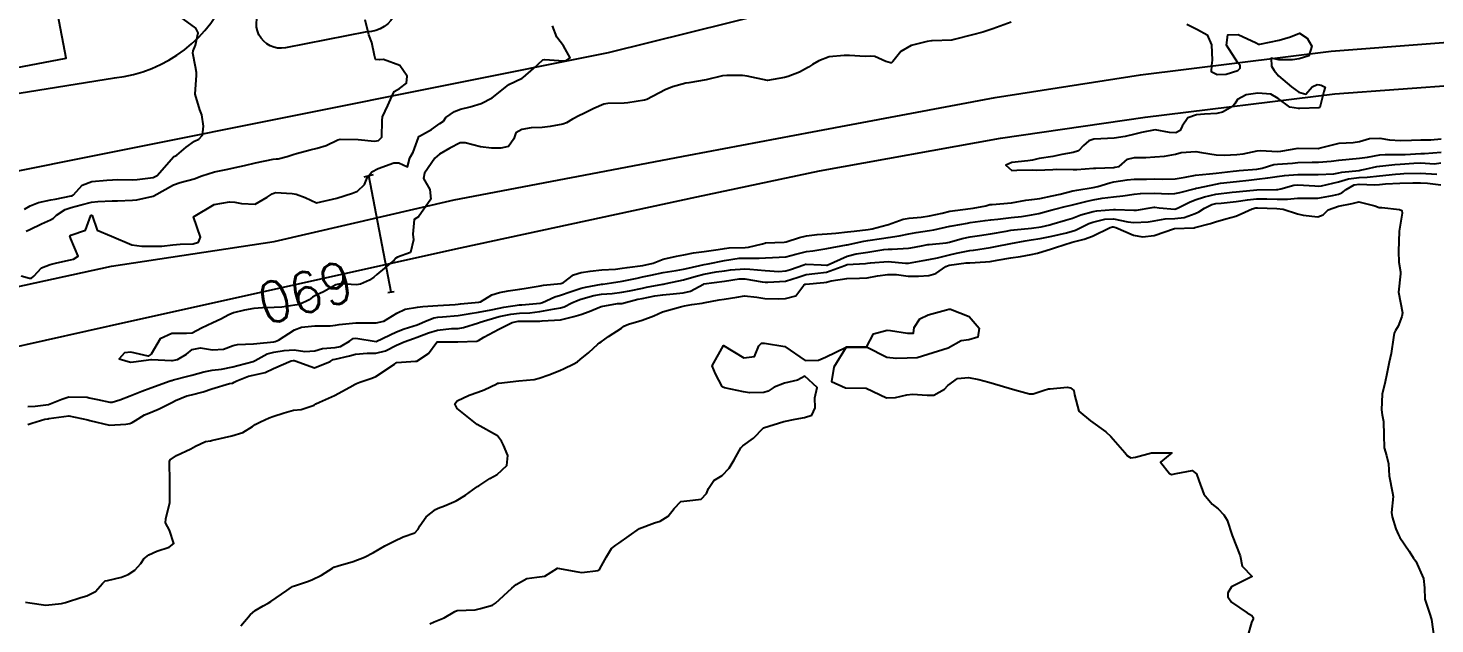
# Model space of a CAD drawing. Header units: metres. Extents: x 292545 to 299085, y 7450245 to 7463078.
# Drawn here: x 293820.4 to 293958, y 7462751.7 to 7462810 of the extents above; entities that cross this region are included whole.
import ezdxf
from ezdxf.enums import TextEntityAlignment as Align

# ---------------------------------------------------------------- set-up
doc = ezdxf.new("R2010")
doc.units = ezdxf.units.M
for name, color, linetype in [('Cotas', 45, 'Continuous'), ('Curvas de Nivel 1m', 11, 'Continuous'), ('Curvas de Nivel 5m', 15, 'Continuous'), ('Edificações', 30, 'Continuous'), ('Linha Férrea', 20, 'Continuous'), ('Pórtico', 62, 'Continuous'), ('Vias Primárias', 230, 'Continuous')]:
    doc.layers.add(name, color=color, linetype=linetype)
doc.styles.add('Style-STANDARD', font='STANDARD.shx')

msp = doc.modelspace()

# ---------------------------------------------------------------- linework, layer by layer
at = {"layer": 'Curvas de Nivel 1m', "flags": 128}
for points, elevation in [([(293820, 7462792.26), (293820.57, 7462792.57), (293821.37, 7462792.89), (293822.58, 7462793.15), (293823, 7462793.24), (293824.58, 7462793.54), (293824.67, 7462793.56), (293824.8, 7462793.65), (293825.63, 7462794.61), (293826.6, 7462794.95), (293828.07, 7462795.08), (293828.6, 7462795.12), (293829.06, 7462795.14), (293830.6, 7462795.13), (293831.03, 7462795.15), (293832.6, 7462795.36), (293832.98, 7462795.55), (293834.62, 7462797.4), (293834.7, 7462797.45), (293834.91, 7462797.53), (293835.82, 7462798.33), (293836.64, 7462798.9), (293837.06, 7462799.09), (293837.42, 7462799.5), (293837.52, 7462800.36), (293837.35, 7462801.5), (293837.17, 7462801.99), (293836.69, 7462803.51), (293836.85, 7462805.38), (293836.85, 7462805.51), (293836.84, 7462805.63), (293836.73, 7462806.19), (293836.48, 7462807.51), (293836.5, 7462807.76), (293836.75, 7462808.31), (293837, 7462809.51), (293836.77, 7462809.96), (293835.21, 7462811.11)], 688), ([(293820.15, 7462790.09), (293820.54, 7462790.27), (293821.67, 7462790.81), (293822.55, 7462791.21), (293822.84, 7462791.38), (293823.14, 7462791.66), (293823.98, 7462792.23), (293824.56, 7462792.41), (293825.55, 7462792.66), (293826.57, 7462792.94), (293827.18, 7462793.01), (293828.57, 7462793.05), (293829.1, 7462793.07), (293830.58, 7462793.12), (293830.99, 7462793.17), (293832.58, 7462793.51), (293832.62, 7462793.53), (293832.66, 7462793.56), (293834.59, 7462794.64), (293835.25, 7462794.87), (293836.6, 7462795.22), (293837.35, 7462795.5), (293838.61, 7462795.91), (293839.89, 7462796.18), (293840.61, 7462796.32), (293841.54, 7462796.53), (293842.62, 7462796.78), (293844.34, 7462797.14), (293844.62, 7462797.17), (293844.84, 7462797.19), (293845.7, 7462797.4), (293846.39, 7462797.63), (293846.63, 7462797.7), (293847.95, 7462798.06), (293848.64, 7462798.22), (293849.52, 7462798.47), (293850.65, 7462799.05), (293850.88, 7462799.11), (293852.64, 7462799.07), (293854.26, 7462798.91), (293854.64, 7462798.98), (293854.96, 7462799.29), (293855.01, 7462800.94), (293855.04, 7462801.29), (293855.57, 7462802.4), (293855.95, 7462803.28), (293856.19, 7462803.78), (293856.7, 7462804.05), (293857.38, 7462804.6), (293857.45, 7462805.26), (293856.73, 7462806.3), (293855.14, 7462806.89), (293854.74, 7462806.86), (293854.36, 7462806.91), (293854.25, 7462807.3), (293854, 7462808.55), (293853.7, 7462809.31), (293853.33, 7462810.77)], 689), ([(293933.74, 7462810.36), (293934.78, 7462809.83), (293935.75, 7462809.32), (293936.17, 7462808.33), (293936.23, 7462806.84), (293936.16, 7462806.33), (293936.13, 7462805.73), (293936.72, 7462805.43), (293937.59, 7462805.45), (293938.73, 7462805.83), (293938.98, 7462806.04), (293938.98, 7462806.3), (293938.74, 7462806.59), (293937.62, 7462808.31), (293937.76, 7462809.32), (293938.77, 7462809.36), (293940.52, 7462808.53), (293940.76, 7462808.39), (293940.88, 7462808.39), (293942.77, 7462808.81), (293943.88, 7462809.13), (293944.78, 7462809.47), (293945.54, 7462808.99), (293945.99, 7462808.22), (293945.7, 7462807.27), (293944.74, 7462806.97), (293944.1, 7462806.88), (293942.74, 7462806.88), (293941.99, 7462807.02), (293942.04, 7462806.26), (293942.28, 7462805.81), (293942.72, 7462805.3), (293943.98, 7462804.24), (293944.7, 7462803.7), (293945.4, 7462803.52), (293946.01, 7462804.22), (293946.49, 7462804.44), (293946.72, 7462804.43), (293946.9, 7462804.39), (293947.3, 7462804.2), (293947.14, 7462803.77), (293946.77, 7462802.21), (293946.68, 7462802.18), (293944.8, 7462802.11), (293944.68, 7462802.11), (293943.84, 7462802.24), (293942.7, 7462803.08), (293941.97, 7462803.52), (293940.71, 7462803.61), (293939.55, 7462803.45), (293938.7, 7462802.97), (293938.44, 7462802.56), (293938.21, 7462802.3), (293937.24, 7462801.75), (293936.68, 7462801.62), (293935.48, 7462801.54), (293934.68, 7462801.48), (293933.85, 7462801.19), (293933.29, 7462800.36), (293933.09, 7462799.94), (293932.66, 7462799.73), (293932.05, 7462799.77), (293930.66, 7462800.02), (293929.3, 7462799.77), (293928.65, 7462799.58), (293927.73, 7462799.35), (293926.65, 7462799.19), (293925.33, 7462799.14), (293924.65, 7462799.1), (293924.17, 7462798.95), (293923.65, 7462798.48), (293923.16, 7462797.96), (293922.64, 7462797.81), (293921.52, 7462797.61), (293920.63, 7462797.42), (293919.31, 7462797.21), (293918.63, 7462797.05), (293918.19, 7462796.98), (293916.63, 7462796.82), (293916.02, 7462796.57), (293916.62, 7462796.04), (293917.1, 7462796.07), (293918.62, 7462796.11), (293919.07, 7462796.08), (293920.62, 7462796.14), (293920.97, 7462796.16), (293922.62, 7462796.13), (293922.97, 7462796.14), (293924.62, 7462796.25), (293924.83, 7462796.26), (293926.62, 7462796.34), (293926.71, 7462796.35), (293927.12, 7462796.44), (293927.93, 7462797.13), (293928.63, 7462797.3), (293929.73, 7462797.3), (293930.63, 7462797.37), (293931.56, 7462797.45), (293932.63, 7462797.65), (293933.21, 7462797.79), (293934.64, 7462797.88), (293935.18, 7462797.8), (293936.63, 7462797.56), (293937.4, 7462797.55), (293938.63, 7462797.6), (293939.26, 7462797.66), (293940.64, 7462797.95), (293940.94, 7462797.98), (293942.64, 7462797.91), (293942.96, 7462797.93), (293944.64, 7462798.23), (293946.64, 7462798.2), (293946.71, 7462798.21), (293948.65, 7462798.71), (293950.02, 7462798.79), (293950.65, 7462798.88), (293951.64, 7462799.17), (293952.65, 7462799.19), (293953.57, 7462799.04), (293954.65, 7462798.97), (293955.74, 7462799.01), (293956.65, 7462799.03), (293957.63, 7462799.05), (293958.65, 7462799.14)], 689), ([(293820.34, 7462772.93), (293821.05, 7462772.98), (293822.34, 7462773.13), (293823.67, 7462773.66), (293824.35, 7462773.89), (293826.15, 7462773.83), (293826.34, 7462773.79), (293827.14, 7462773.62), (293828.34, 7462773.34), (293828.59, 7462773.36), (293829.33, 7462773.6), (293830.35, 7462773.96), (293831.49, 7462774.43), (293832.35, 7462774.76), (293834.26, 7462775.43), (293834.36, 7462775.47), (293834.41, 7462775.48), (293834.57, 7462775.53), (293836, 7462775.89), (293836.37, 7462776), (293837.54, 7462776.34), (293838.38, 7462776.48), (293839.27, 7462776.58), (293840.38, 7462776.82), (293840.89, 7462776.95), (293842.38, 7462777.33), (293842.46, 7462777.36), (293842.59, 7462777.44), (293843.74, 7462778.08), (293844.4, 7462778.24), (293845.4, 7462778.4), (293846.4, 7462778.47), (293847.45, 7462778.32), (293848.4, 7462778.38), (293849.16, 7462778.6), (293850.4, 7462778.71), (293850.92, 7462778.82), (293851.81, 7462779.33), (293852.16, 7462779.58), (293852.42, 7462779.61), (293854.41, 7462779.3), (293856.42, 7462780.25), (293857.16, 7462780.52), (293858.43, 7462780.93), (293858.67, 7462781.01), (293859.19, 7462781.24), (293860.06, 7462781.61), (293860.44, 7462781.68), (293860.92, 7462781.7), (293862.44, 7462781.85), (293863.6, 7462782.03), (293864.44, 7462782.16), (293865.67, 7462782.38), (293866.45, 7462782.57), (293866.92, 7462782.67), (293868.45, 7462782.88), (293868.67, 7462782.9), (293870.45, 7462783.05), (293870.68, 7462783.11), (293871.89, 7462783.66), (293872.46, 7462783.84), (293873.39, 7462784.15), (293874.47, 7462784.52), (293874.91, 7462784.62), (293876.48, 7462784.9), (293876.6, 7462784.92), (293877.44, 7462785.03), (293878.48, 7462785.21), (293879.97, 7462785.51), (293880.49, 7462785.61), (293881.3, 7462785.79), (293882.49, 7462786.04), (293883.78, 7462786.24), (293884.5, 7462786.37), (293884.95, 7462786.48), (293886.5, 7462786.83), (293886.89, 7462786.91), (293888.51, 7462787.24), (293889.94, 7462787.44), (293890.51, 7462787.46), (293891.91, 7462787.45), (293892.51, 7462787.5), (293893.19, 7462787.52), (293894.51, 7462787.58), (293895.48, 7462787.84), (293896.52, 7462788.09), (293897.14, 7462788.17), (293898.52, 7462788.4), (293900.45, 7462788.75), (293900.51, 7462788.76), (293902.15, 7462789.12), (293902.53, 7462789.18), (293903.87, 7462789.38), (293904.53, 7462789.48), (293905.59, 7462789.64), (293906.54, 7462789.82), (293907.26, 7462789.95), (293908.55, 7462790.15), (293908.98, 7462790.22), (293910.55, 7462790.58), (293910.59, 7462790.59), (293910.79, 7462790.63), (293912.28, 7462790.89), (293912.56, 7462790.93), (293914.02, 7462791.14), (293914.56, 7462791.21), (293915.26, 7462791.28), (293916.56, 7462791.43), (293917.57, 7462791.54), (293918.56, 7462791.68), (293919.25, 7462791.84), (293920.57, 7462792.18), (293920.83, 7462792.25), (293921.84, 7462792.5), (293922.42, 7462792.64), (293922.57, 7462792.68), (293924.01, 7462793.04), (293924.58, 7462793.16), (293925.45, 7462793.33), (293926.58, 7462793.47), (293927.48, 7462793.54), (293928.59, 7462793.71), (293929.21, 7462793.79), (293930.59, 7462793.82), (293931.95, 7462793.75), (293932.59, 7462793.77), (293933.07, 7462793.89), (293934.59, 7462794.27), (293934.65, 7462794.29), (293934.9, 7462794.35), (293936.6, 7462794.7), (293937.05, 7462794.78), (293938.6, 7462794.96), (293939.8, 7462795.09), (293940.6, 7462795.19), (293941.67, 7462795.33), (293942.6, 7462795.45), (293943.31, 7462795.54), (293944.61, 7462795.63), (293945.2, 7462795.63), (293946.61, 7462795.63), (293948.13, 7462795.71), (293948.61, 7462795.81), (293948.92, 7462795.87), (293950.61, 7462796.05), (293950.71, 7462796.06), (293951.21, 7462796.15), (293952.34, 7462796.42), (293952.62, 7462796.47), (293954.11, 7462796.63), (293954.62, 7462796.67), (293955.96, 7462796.76), (293956.62, 7462796.77), (293958, 7462796.69), (293958.62, 7462796.78)], 691), ([(293820.32, 7462771.18), (293820.72, 7462771.29), (293822, 7462771.68), (293822.29, 7462771.72), (293822.32, 7462771.72), (293822.39, 7462771.75), (293824.33, 7462772.02), (293826.2, 7462771.63), (293826.31, 7462771.59), (293826.39, 7462771.55), (293828.31, 7462771.09), (293829.93, 7462771.21), (293830.31, 7462771.28), (293830.54, 7462771.35), (293830.87, 7462771.57), (293831.76, 7462772.12), (293832.32, 7462772.36), (293833.18, 7462772.69), (293834.34, 7462773.28), (293834.5, 7462773.37), (293834.79, 7462773.53), (293835.9, 7462773.96), (293836.35, 7462774.08), (293837.49, 7462774.36), (293838.35, 7462774.67), (293840.07, 7462775.17), (293840.36, 7462775.23), (293840.51, 7462775.31), (293840.78, 7462775.46), (293841.92, 7462775.9), (293842.37, 7462775.99), (293843.55, 7462776.25), (293844.38, 7462776.64), (293846.1, 7462777.39), (293846.33, 7462777.44), (293846.38, 7462777.44), (293846.5, 7462777.39), (293848.38, 7462776.72), (293849.92, 7462777.35), (293850.21, 7462777.52), (293850.39, 7462777.57), (293851.82, 7462777.9), (293852.39, 7462778.05), (293853.55, 7462778.16), (293854.4, 7462778.16), (293855.32, 7462778.37), (293856.41, 7462778.92), (293856.64, 7462779.04), (293857.15, 7462779.26), (293858.08, 7462779.59), (293858.42, 7462779.71), (293859.53, 7462780.14), (293860.42, 7462780.4), (293861.78, 7462780.56), (293862.43, 7462780.58), (293862.97, 7462780.65), (293864.43, 7462781.13), (293864.58, 7462781.18), (293866.44, 7462781.73), (293867.61, 7462781.97), (293868.44, 7462782.06), (293869.46, 7462782.11), (293870.44, 7462782.22), (293871.86, 7462782.5), (293872.45, 7462782.59), (293872.83, 7462782.7), (293873.57, 7462783.07), (293874.17, 7462783.35), (293874.46, 7462783.45), (293875.72, 7462783.79), (293876.47, 7462783.92), (293877.5, 7462784), (293878.47, 7462784.12), (293879.2, 7462784.27), (293880.48, 7462784.53), (293880.86, 7462784.6), (293882.48, 7462784.91), (293882.53, 7462784.92), (293882.81, 7462784.97), (293884.49, 7462785.32), (293885.73, 7462785.68), (293886.49, 7462785.88), (293887.69, 7462786.1), (293888.5, 7462786.22), (293889.08, 7462786.3), (293890.5, 7462786.41), (293890.97, 7462786.39), (293892.5, 7462786.26), (293893.83, 7462786.16), (293894.5, 7462786.2), (293894.97, 7462786.34), (293896.26, 7462786.8), (293896.44, 7462786.87), (293896.5, 7462786.88), (293897.95, 7462786.79), (293898.5, 7462786.77), (293898.56, 7462786.78), (293900.51, 7462787.66), (293901.38, 7462787.88), (293902.52, 7462788.05), (293904.1, 7462788.29), (293904.52, 7462788.32), (293904.9, 7462788.32), (293906.52, 7462788.44), (293906.73, 7462788.47), (293907.79, 7462788.67), (293908.41, 7462788.78), (293908.52, 7462788.79), (293910.2, 7462788.96), (293910.53, 7462789.03), (293911.77, 7462789.38), (293912.54, 7462789.54), (293913.46, 7462789.68), (293914.54, 7462789.85), (293916.07, 7462790.1), (293916.54, 7462790.19), (293916.86, 7462790.24), (293918.54, 7462790.38), (293919.49, 7462790.53), (293920.33, 7462790.72), (293920.55, 7462790.78), (293921.89, 7462791.16), (293922.56, 7462791.38), (293923.36, 7462791.69), (293924.57, 7462792.03), (293924.94, 7462792.09), (293926.57, 7462792.23), (293926.78, 7462792.23), (293928.57, 7462792.14), (293928.83, 7462792.15), (293930.34, 7462792.4), (293930.54, 7462792.44), (293930.57, 7462792.44), (293930.61, 7462792.44), (293931.03, 7462792.39), (293932.57, 7462792.25), (293932.67, 7462792.27), (293932.89, 7462792.37), (293934, 7462792.93), (293934.58, 7462793.17), (293935.47, 7462793.46), (293936.59, 7462793.71), (293938.18, 7462793.9), (293938.59, 7462793.95), (293938.9, 7462793.98), (293940.59, 7462794.13), (293942.51, 7462794.17), (293942.59, 7462794.17), (293942.67, 7462794.17), (293942.96, 7462794.25), (293944.23, 7462794.6), (293944.6, 7462794.62), (293946.29, 7462794.52), (293946.6, 7462794.51), (293946.93, 7462794.54), (293948.6, 7462794.92), (293949.57, 7462795.21), (293950.6, 7462795.35), (293951.38, 7462795.38), (293952.61, 7462795.51), (293954.18, 7462795.69), (293954.61, 7462795.71), (293954.98, 7462795.73), (293956.61, 7462795.79), (293958.22, 7462795.68)], 692), ([(293820.1, 7462753.79), (293820.53, 7462753.7), (293822.1, 7462753.47), (293823.63, 7462753.66), (293824, 7462753.75), (293824.1, 7462753.78), (293825.52, 7462754.23), (293826.11, 7462754.39), (293826.94, 7462754.81), (293827.63, 7462755.61), (293827.89, 7462755.85), (293828.13, 7462755.91), (293829.51, 7462756.22), (293830.14, 7462756.49), (293830.8, 7462756.92), (293831.39, 7462757.57), (293831.69, 7462758.03), (293832.16, 7462758.42), (293832.95, 7462758.77), (293834.17, 7462759.16), (293834.62, 7462759.53), (293834.19, 7462760.82), (293833.81, 7462761.54), (293833.82, 7462761.93), (293834.22, 7462763.54), (293834.24, 7462765.54), (293834.18, 7462767.54), (293834.27, 7462767.71), (293834.87, 7462768.12), (293836.29, 7462768.78), (293836.74, 7462769.06), (293837.71, 7462769.5), (293838.2, 7462769.58), (293838.29, 7462769.6), (293838.43, 7462769.63), (293840.3, 7462770.06), (293841.37, 7462770.39), (293842.31, 7462770.96), (293842.59, 7462771.16), (293843.09, 7462771.43), (293843.93, 7462771.81), (293844.32, 7462771.94), (293845.41, 7462772.32), (293846.33, 7462772.56), (293847.07, 7462772.65), (293848.34, 7462773.07), (293848.52, 7462773.19), (293848.88, 7462773.36), (293850.35, 7462774.02), (293851.84, 7462774.81), (293852.36, 7462775.11), (293852.5, 7462775.18), (293852.82, 7462775.32), (293853.99, 7462775.69), (293854.37, 7462775.86), (293856.2, 7462777.09), (293856.38, 7462777.21), (293856.42, 7462777.23), (293856.88, 7462777.27), (293858.27, 7462777.36), (293858.38, 7462777.38), (293859.53, 7462778.11), (293860.35, 7462779.23), (293860.39, 7462779.26), (293860.41, 7462779.27), (293860.45, 7462779.27), (293862.41, 7462779.25), (293864.26, 7462779.34), (293864.42, 7462779.39), (293864.96, 7462779.71), (293866.43, 7462780.49), (293867.74, 7462781.14), (293868.3, 7462781.27), (293868.43, 7462781.28), (293870.26, 7462781.28), (293870.43, 7462781.3), (293870.66, 7462781.33), (293872.44, 7462781.43), (293873.77, 7462781.73), (293874.44, 7462781.95), (293875.26, 7462782.24), (293876.45, 7462782.71), (293878.03, 7462783.02), (293878.43, 7462783.03), (293878.45, 7462783.03), (293880.03, 7462783.43), (293880.46, 7462783.52), (293881.69, 7462783.75), (293882.47, 7462783.86), (293883.48, 7462783.95), (293884.47, 7462784.05), (293885.18, 7462784.23), (293886.46, 7462784.92), (293886.48, 7462784.93), (293888.49, 7462785.19), (293889.94, 7462785.42), (293890.49, 7462785.43), (293892.19, 7462785.15), (293892.49, 7462785.1), (293892.73, 7462785.09), (293894.49, 7462785.19), (293895.7, 7462785.59), (293896.49, 7462785.85), (293897.35, 7462785.94), (293898.5, 7462786.09), (293900.29, 7462786.75), (293900.5, 7462786.82), (293902.3, 7462786.94), (293902.51, 7462786.96), (293902.78, 7462787), (293904.51, 7462787.11), (293906.22, 7462786.97), (293906.51, 7462786.97), (293907.94, 7462787.23), (293908.51, 7462787.32), (293909.36, 7462787.49), (293910.51, 7462787.79), (293911.2, 7462787.94), (293912.52, 7462788.19), (293912.87, 7462788.25), (293914.52, 7462788.49), (293915.03, 7462788.58), (293916.53, 7462788.89), (293917.92, 7462789.16), (293918.53, 7462789.25), (293919.38, 7462789.38), (293920.53, 7462789.6), (293921.98, 7462789.94), (293922.54, 7462790.08), (293922.85, 7462790.18), (293923.45, 7462790.48), (293924.17, 7462790.85), (293924.55, 7462790.98), (293925.73, 7462791.28), (293926.56, 7462791.29), (293927.96, 7462791.02), (293928.55, 7462790.95), (293929.96, 7462791), (293930.55, 7462791.1), (293931.63, 7462791.31), (293932.56, 7462791.34), (293933.48, 7462791.44), (293934.57, 7462791.82), (293934.91, 7462792), (293935.47, 7462792.34), (293936.21, 7462792.7), (293936.58, 7462792.79), (293937.11, 7462792.85), (293938.58, 7462793.01), (293939.7, 7462793.17), (293940.58, 7462793.25), (293941.59, 7462793.27), (293942.58, 7462793.23), (293943.59, 7462793.23), (293944.58, 7462793.33), (293945.47, 7462793.34), (293946.58, 7462793.32), (293947.99, 7462793.59), (293948.59, 7462793.73), (293948.93, 7462793.84), (293949.35, 7462794.17), (293950.14, 7462794.63), (293950.6, 7462794.7), (293952.11, 7462794.64), (293952.6, 7462794.66), (293953.19, 7462794.72), (293954.6, 7462794.79), (293955.87, 7462794.82), (293956.6, 7462794.83), (293957.3, 7462794.78), (293958.6, 7462794.64)], 693), ([(293841.16, 7462751.45), (293842.09, 7462752.53), (293842.56, 7462752.97), (293843.35, 7462753.43), (293843.85, 7462753.68), (293844.11, 7462753.83), (293845.66, 7462754.93), (293846.12, 7462755.25), (293846.21, 7462755.3), (293846.41, 7462755.39), (293847.69, 7462755.81), (293848.13, 7462755.97), (293849.07, 7462756.43), (293850.15, 7462757.12), (293850.29, 7462757.2), (293850.69, 7462757.34), (293852.16, 7462757.77), (293853.29, 7462758.18), (293854.17, 7462758.65), (293855.25, 7462759.29), (293855.86, 7462759.6), (293856.18, 7462759.76), (293857.07, 7462760.16), (293858.19, 7462760.55), (293858.52, 7462760.92), (293858.68, 7462761.25), (293859.3, 7462762.14), (293860.22, 7462762.85), (293860.47, 7462762.98), (293861.09, 7462763.22), (293862.23, 7462763.7), (293863.17, 7462764.25), (293864.24, 7462765.05), (293864.32, 7462765.1), (293864.46, 7462765.18), (293865.54, 7462765.87), (293866.25, 7462766.27), (293867.21, 7462767.15), (293867.31, 7462768.12), (293866.89, 7462769.15), (293866.69, 7462769.55), (293866.3, 7462770.06), (293864.31, 7462771.18), (293862.34, 7462772.75), (293862.13, 7462773.2), (293862.35, 7462773.47), (293863.51, 7462774.03), (293864.35, 7462774.34), (293864.97, 7462774.56), (293866.21, 7462775.16), (293866.32, 7462775.2), (293866.36, 7462775.21), (293866.43, 7462775.23), (293868.37, 7462775.43), (293869.89, 7462775.59), (293870.37, 7462775.69), (293871.32, 7462776.04), (293872.38, 7462776.47), (293872.81, 7462776.65), (293873.71, 7462777.07), (293874.13, 7462777.32), (293874.39, 7462777.52), (293875.22, 7462778.23), (293876.1, 7462779.04), (293876.28, 7462779.18), (293876.42, 7462779.26), (293877.16, 7462779.77), (293878.43, 7462780.61), (293878.64, 7462780.8), (293879.11, 7462781), (293880.13, 7462781.3), (293880.44, 7462781.38), (293881.6, 7462781.81), (293882.45, 7462782.2), (293884.19, 7462782.69), (293884.45, 7462782.74), (293884.6, 7462782.79), (293885.32, 7462782.93), (293886.32, 7462783.06), (293886.46, 7462783.08), (293887.98, 7462783.38), (293888.46, 7462783.45), (293889.7, 7462783.64), (293890.47, 7462783.77), (293891.68, 7462783.64), (293892.46, 7462783.51), (293893.81, 7462783.48), (293894.46, 7462783.49), (293895.49, 7462783.78), (293896.27, 7462784.8), (293896.39, 7462784.9), (293896.48, 7462784.92), (293898.21, 7462785.06), (293898.49, 7462785.11), (293898.95, 7462785.23), (293900.49, 7462785.47), (293901.73, 7462785.49), (293902.48, 7462785.53), (293903.49, 7462785.71), (293904.49, 7462785.86), (293905.34, 7462785.84), (293906.49, 7462785.69), (293907.48, 7462785.68), (293908.49, 7462785.77), (293909.18, 7462785.96), (293910.16, 7462786.64), (293910.5, 7462786.76), (293912.14, 7462786.98), (293912.51, 7462787), (293914.03, 7462787.08), (293914.51, 7462787.13), (293915.19, 7462787.26), (293916.51, 7462787.47), (293917.46, 7462787.6), (293918.52, 7462787.8), (293919.12, 7462787.93), (293920.52, 7462788.36), (293920.91, 7462788.51), (293922.53, 7462789.02), (293923.71, 7462789.3), (293924.53, 7462789.61), (293926.26, 7462790.44), (293926.47, 7462790.52), (293926.54, 7462790.52), (293926.79, 7462790.44), (293928.54, 7462789.71), (293929.41, 7462789.54), (293930.54, 7462789.67), (293932.54, 7462790.37), (293934.46, 7462790.43), (293934.54, 7462790.44), (293936.06, 7462790.83), (293936.55, 7462791), (293937.57, 7462791.31), (293938.56, 7462791.57), (293939.08, 7462791.78), (293940.14, 7462792.28), (293940.49, 7462792.37), (293940.57, 7462792.38), (293940.67, 7462792.38), (293942.57, 7462792.31), (293943.19, 7462792.24), (293944.57, 7462791.79), (293945.12, 7462791.67), (293946.56, 7462791.49), (293947.09, 7462791.68), (293947.58, 7462792.19), (293948.58, 7462792.55), (293949.94, 7462792.8), (293950.58, 7462792.96), (293952.16, 7462792.56), (293952.58, 7462792.42), (293952.84, 7462792.4), (293954.57, 7462792.23), (293954.78, 7462792.11), (293954.82, 7462791.86), (293954.54, 7462790.11), (293954.47, 7462788.11), (293954.51, 7462787.06), (293954.66, 7462786.11), (293954.67, 7462785.93), (293954.47, 7462784.11), (293954.84, 7462782.11), (293954.8, 7462781.75), (293954.43, 7462780.81), (293954.17, 7462780.37), (293954.04, 7462780.12), (293953.98, 7462779.68), (293953.75, 7462778.12), (293953.54, 7462777.27), (293953.31, 7462776.13), (293953.17, 7462775.33), (293952.87, 7462774.13), (293952.79, 7462772.59), (293952.86, 7462772.13), (293952.98, 7462771.47), (293953.02, 7462770.13), (293953.05, 7462768.89), (293953.28, 7462768.13), (293953.47, 7462767.32), (293953.56, 7462766.13), (293953.89, 7462764.47), (293953.93, 7462764.12), (293953.79, 7462762.56), (293953.84, 7462762.12), (293954.2, 7462760.96), (293954.45, 7462760.37), (293954.59, 7462760.11), (293955.5, 7462758.77), (293955.94, 7462758.09), (293956.03, 7462757.96), (293956.16, 7462757.78), (293956.9, 7462756.08), (293957.02, 7462755.19), (293957.05, 7462754.08), (293957.48, 7462752.7), (293957.68, 7462752.07), (293957.94, 7462750.2)], 694)]:
    msp.add_lwpolyline(points, dxfattribs=dict(at, elevation=elevation))
at = {"layer": 'Curvas de Nivel 5m', "flags": 128}
for points, elevation in [([(293916.56, 7462810.56), (293914.78, 7462809.89), (293913.77, 7462809.59), (293912.77, 7462809.33), (293910.98, 7462808.85), (293910.76, 7462808.81), (293908.84, 7462808.72), (293908.76, 7462808.72), (293908.33, 7462808.66), (293906.76, 7462808.27), (293905.77, 7462807.67), (293904.98, 7462806.7), (293904.86, 7462806.58), (293904.74, 7462806.57), (293904.3, 7462806.71), (293903.22, 7462807.19), (293902.75, 7462807.23), (293902.27, 7462807.21), (293900.75, 7462807.28), (293900.21, 7462807.29), (293898.75, 7462807.16), (293897.75, 7462806.78), (293897.12, 7462806.41), (293896.73, 7462806.15), (293895.86, 7462805.67), (293894.72, 7462805.23), (293894.39, 7462805.15), (293892.71, 7462804.84), (293890.72, 7462805.28), (293890.26, 7462805.34), (293888.72, 7462805.34), (293888.32, 7462805.29), (293886.71, 7462804.92), (293885.01, 7462804.63), (293884.71, 7462804.58), (293883.42, 7462804.24), (293882.7, 7462803.93), (293880.9, 7462802.99), (293880.69, 7462802.92), (293879.03, 7462802.67), (293878.69, 7462802.64), (293877.1, 7462802.61), (293876.69, 7462802.53), (293875.73, 7462802.09), (293874.68, 7462801.57), (293874.32, 7462801.42), (293873.64, 7462801.07), (293873.04, 7462800.7), (293872.67, 7462800.56), (293871.43, 7462800.33), (293870.66, 7462800.26), (293869.58, 7462800.2), (293868.66, 7462800.04), (293868.07, 7462799.72), (293867.89, 7462799.14), (293867.38, 7462798.4), (293866.63, 7462798.22), (293865.69, 7462798.22), (293864.63, 7462798.35), (293863.11, 7462798.73), (293862.64, 7462798.73), (293861.63, 7462798.22), (293860.63, 7462797.63), (293860.15, 7462797.23), (293859.15, 7462795.79), (293859.05, 7462795.24), (293859.66, 7462794.17), (293859.77, 7462793.23), (293858.56, 7462791.51), (293858.39, 7462791.41), (293858.12, 7462791.25), (293858.01, 7462789.79), (293858.08, 7462789.25), (293857.77, 7462788.01), (293856.51, 7462787.54), (293856.34, 7462787.44), (293856.18, 7462787.27), (293854.49, 7462785.84), (293854.19, 7462785.59), (293853.78, 7462785.31), (293852.88, 7462784.92), (293852.48, 7462784.85), (293850.89, 7462784.93), (293850.48, 7462784.84), (293849.27, 7462784.15), (293848.47, 7462783.79), (293848.19, 7462783.65), (293847.86, 7462783.38), (293846.93, 7462782.91), (293846.45, 7462782.84), (293845.19, 7462782.66), (293844.45, 7462782.61), (293843.29, 7462782.59), (293842.45, 7462782.51), (293841.53, 7462782.37), (293840.44, 7462782.11), (293840, 7462781.91), (293839.23, 7462781.48), (293838.43, 7462781.12), (293837.33, 7462780.6), (293836.42, 7462780.12), (293835.87, 7462780.07), (293834.42, 7462780.09), (293833.27, 7462779.55), (293832.4, 7462778.07), (293832.09, 7462777.87), (293830.4, 7462778.26), (293829.78, 7462778.2), (293829.27, 7462777.59), (293830.39, 7462777.28), (293830.67, 7462777.3), (293832.39, 7462777.53), (293832.42, 7462777.53), (293834.39, 7462777.43), (293834.49, 7462777.43), (293834.96, 7462777.52), (293835.85, 7462778.07), (293836.4, 7462778.52), (293837.23, 7462778.68), (293838.4, 7462778.49), (293839.49, 7462778.56), (293840.41, 7462778.9), (293840.86, 7462779), (293842.41, 7462779.05), (293842.75, 7462779.09), (293844.41, 7462779.27), (293844.54, 7462779.29), (293844.85, 7462779.41), (293846.42, 7462780.45), (293847.1, 7462780.7), (293848.43, 7462780.83), (293849.9, 7462780.82), (293850.43, 7462780.89), (293850.79, 7462780.97), (293852.43, 7462781.12), (293852.63, 7462781.12), (293854.43, 7462781.12), (293855.17, 7462781.29), (293856.44, 7462782.08), (293857.25, 7462782.46), (293858.45, 7462782.65), (293858.98, 7462782.71), (293860.45, 7462782.83), (293862.16, 7462782.91), (293862.45, 7462782.94), (293862.68, 7462782.97), (293864.45, 7462783.14), (293864.62, 7462783.18), (293865.75, 7462783.87), (293866.47, 7462784.09), (293867.34, 7462784.27), (293868.47, 7462784.43), (293869.09, 7462784.5), (293870.48, 7462784.75), (293870.79, 7462784.8), (293872.48, 7462784.97), (293872.57, 7462784.99), (293872.75, 7462785.08), (293873.74, 7462785.82), (293874.49, 7462786.04), (293875.37, 7462786.18), (293876.5, 7462786.3), (293877.85, 7462786.38), (293878.5, 7462786.46), (293878.97, 7462786.53), (293880.5, 7462786.72), (293881.51, 7462786.97), (293882.51, 7462787.34), (293883.8, 7462787.66), (293884.51, 7462787.79), (293885.46, 7462787.99), (293886.51, 7462788.12), (293887.9, 7462788.29), (293888.52, 7462788.39), (293888.96, 7462788.45), (293890.52, 7462788.5), (293890.86, 7462788.53), (293892.23, 7462788.85), (293892.45, 7462788.93), (293892.52, 7462788.94), (293894.34, 7462789.01), (293894.53, 7462789.05), (293895.85, 7462789.49), (293896.54, 7462789.64), (293897.56, 7462789.77), (293898.54, 7462789.84), (293899.4, 7462789.91), (293900.54, 7462790.02), (293901.18, 7462790.1), (293902.55, 7462790.26), (293902.95, 7462790.32), (293904.42, 7462790.7), (293904.55, 7462790.75), (293905.98, 7462791.27), (293906.56, 7462791.36), (293907.75, 7462791.48), (293908.56, 7462791.61), (293909.79, 7462791.86), (293910.57, 7462792.04), (293911.07, 7462792.13), (293912.57, 7462792.31), (293912.83, 7462792.35), (293914.09, 7462792.59), (293914.48, 7462792.69), (293914.57, 7462792.7), (293914.69, 7462792.71), (293916.58, 7462792.87), (293918, 7462793.12), (293918.58, 7462793.21), (293919.35, 7462793.3), (293920.58, 7462793.54), (293921.36, 7462793.73), (293922.59, 7462794.04), (293922.97, 7462794.11), (293924.59, 7462794.36), (293925.04, 7462794.46), (293926.21, 7462794.83), (293926.6, 7462794.92), (293927.92, 7462795.11), (293928.6, 7462795.18), (293929.81, 7462795.2), (293930.6, 7462795.21), (293931.41, 7462795.19), (293932.6, 7462795.23), (293933.57, 7462795.39), (293934.61, 7462795.57), (293935.97, 7462795.7), (293936.61, 7462795.77), (293938.28, 7462795.97), (293938.61, 7462796.01), (293938.87, 7462796.03), (293940.61, 7462796.18), (293941.12, 7462796.27), (293942.26, 7462796.62), (293942.62, 7462796.66), (293944.09, 7462796.76), (293944.62, 7462796.81), (293946, 7462796.84), (293946.62, 7462796.85), (293947.88, 7462796.94), (293948.63, 7462797.04), (293949.64, 7462797.16), (293950.63, 7462797.24), (293951.43, 7462797.35), (293952.63, 7462797.56), (293953.16, 7462797.6), (293954.64, 7462797.6), (293955.13, 7462797.61), (293956.64, 7462797.69), (293957.02, 7462797.7), (293958.64, 7462797.83)], 690), ([(293819.67, 7462785.71), (293820.48, 7462785.48), (293820.68, 7462785.5), (293820.9, 7462785.7), (293821.68, 7462786.5), (293822.5, 7462786.83), (293823.16, 7462787), (293824.5, 7462787.3), (293824.79, 7462787.36), (293825.27, 7462787.64), (293824.53, 7462789.33), (293824.45, 7462789.65), (293824.49, 7462789.7), (293824.53, 7462789.72), (293825.98, 7462790.19), (293826.49, 7462791.63), (293826.53, 7462791.65), (293826.55, 7462791.65), (293826.64, 7462791.63), (293827.11, 7462790.19), (293828.53, 7462789.6), (293830.52, 7462788.75), (293831.47, 7462788.62), (293832.52, 7462788.62), (293833.45, 7462788.62), (293834.52, 7462788.75), (293835.22, 7462788.83), (293836.52, 7462788.84), (293837.02, 7462789.01), (293837.23, 7462789.5), (293836.55, 7462791.51), (293838.57, 7462792.7), (293840.07, 7462792.97), (293840.57, 7462792.93), (293841.23, 7462792.79), (293842.57, 7462792.75), (293843.74, 7462793.42), (293844.23, 7462793.76), (293844.58, 7462793.88), (293846.19, 7462793.79), (293846.58, 7462793.71), (293847.48, 7462793.38), (293848.57, 7462792.87), (293850.57, 7462793.34), (293852.1, 7462793.8), (293852.58, 7462794.01), (293853.26, 7462794.65), (293853.53, 7462795.31), (293854, 7462795.91), (293854.61, 7462796.24), (293856.13, 7462796.79), (293856.62, 7462796.8), (293857.49, 7462796.39), (293857.72, 7462797.26), (293858.05, 7462797.83), (293858.55, 7462799.25), (293858.57, 7462799.32), (293858.65, 7462799.4), (293859.83, 7462800.06), (293860.66, 7462800.64), (293861, 7462800.88), (293861.22, 7462801.21), (293862.07, 7462801.82), (293862.68, 7462802.03), (293863.62, 7462802.26), (293864.69, 7462802.6), (293865.78, 7462803.16), (293866.7, 7462803.91), (293867.41, 7462804.44), (293868.71, 7462805.09), (293868.79, 7462805.13), (293869.82, 7462806.02), (293870.74, 7462806.86), (293870.93, 7462806.91), (293872.74, 7462806.78), (293873, 7462806.81), (293873.41, 7462807.07), (293872.75, 7462808.25), (293872.1, 7462809.09), (293871.67, 7462810.2)], 690), ([(293859.67, 7462751.65), (293860.09, 7462751.85), (293861.08, 7462752.23), (293862.1, 7462752.86), (293862.35, 7462752.95), (293864.1, 7462753.01), (293864.23, 7462753.05), (293864.63, 7462753.17), (293865.79, 7462753.48), (293866.11, 7462753.67), (293867.68, 7462755.14), (293867.92, 7462755.34), (293868.13, 7462755.52), (293869.16, 7462756.1), (293870.14, 7462756.21), (293870.92, 7462756.33), (293872.15, 7462757.09), (293874.15, 7462756.73), (293874.53, 7462756.68), (293876.14, 7462756.89), (293876.23, 7462756.95), (293876.3, 7462757.04), (293876.96, 7462758.23), (293877.46, 7462759.03), (293877.86, 7462759.34), (293878.18, 7462759.54), (293880.19, 7462760.99), (293881.64, 7462761.54), (293882.2, 7462761.72), (293882.98, 7462762.19), (293883.59, 7462762.95), (293884.23, 7462763.64), (293885.4, 7462763.76), (293886.23, 7462763.87), (293886.73, 7462764.43), (293886.93, 7462764.91), (293887.47, 7462765.69), (293888.26, 7462766.18), (293888.97, 7462766.89), (293889.46, 7462767.7), (293890.1, 7462768.87), (293890.3, 7462769.09), (293891.33, 7462769.83), (293892.31, 7462770.85), (293894.32, 7462771.47), (293895.43, 7462771.7), (293896.32, 7462771.84), (293897.05, 7462772.07), (293897.38, 7462772.79), (293897.35, 7462773.79), (293897.56, 7462774.79), (293896.37, 7462775.89), (293895.66, 7462775.51), (293894.37, 7462775.22), (293893.37, 7462774.83), (293892.78, 7462774.42), (293892.35, 7462774.29), (293890.94, 7462774.28), (293890.36, 7462774.37), (293888.49, 7462774.77), (293888.36, 7462774.82), (293888.29, 7462774.9), (293887.62, 7462776.14), (293887.29, 7462776.91), (293888.4, 7462778.89), (293890.39, 7462777.7), (293891.44, 7462777.81), (293891.88, 7462778.86), (293892.13, 7462779.13), (293892.41, 7462779.14), (293894.4, 7462778.82), (293896.39, 7462777.43), (293897.7, 7462777.47), (293898.39, 7462777.75), (293900.4, 7462778.75), (293902.4, 7462778.73), (293903.08, 7462780.06), (293904.43, 7462780.4), (293904.76, 7462780.37), (293906.42, 7462780.1), (293906.99, 7462780.1), (293907.06, 7462780.67), (293907.61, 7462781.5), (293908.45, 7462781.89), (293910.22, 7462782.4), (293910.45, 7462782.46), (293910.63, 7462782.45), (293912.44, 7462781.73), (293913.43, 7462780.6), (293913.3, 7462779.72), (293912.42, 7462779.46), (293911.67, 7462779.36), (293910.4, 7462778.63), (293908.4, 7462778.01), (293907.36, 7462777.7), (293906.39, 7462777.65), (293905.31, 7462777.62), (293904.39, 7462777.74), (293902.4, 7462778.73), (293900.4, 7462778.75), (293899.22, 7462776.77), (293898.97, 7462775.37), (293900.36, 7462774.75), (293902.36, 7462774.73), (293904.35, 7462773.78), (293905.25, 7462773.8), (293906.35, 7462774.08), (293906.89, 7462774.14), (293908.35, 7462774.04), (293908.98, 7462774.03), (293910.04, 7462774.63), (293910.37, 7462774.99), (293911.31, 7462775.68), (293912.37, 7462775.78), (293913.38, 7462775.59), (293914.37, 7462775.31), (293914.93, 7462775.15), (293916.36, 7462774.72), (293916.92, 7462774.55), (293918.35, 7462774.17), (293918.71, 7462774.17), (293919.78, 7462774.53), (293920.22, 7462774.65), (293920.36, 7462774.67), (293922.04, 7462774.81), (293922.36, 7462774.76), (293922.68, 7462774.49), (293922.77, 7462774.06), (293923.18, 7462772.48), (293924.32, 7462771.52), (293925.82, 7462770.45), (293926.31, 7462770), (293927.69, 7462768.43), (293927.95, 7462768.1), (293928.28, 7462767.9), (293928.73, 7462767.96), (293930.28, 7462768.4), (293932.28, 7462768.38), (293931.17, 7462767.49), (293932.06, 7462766.38), (293932.26, 7462766.28), (293932.71, 7462766.37), (293934.27, 7462766.66), (293934.69, 7462766.35), (293934.92, 7462765.68), (293935.41, 7462764.34), (293936.22, 7462763.37), (293936.8, 7462762.9), (293937.38, 7462762.31), (293937.69, 7462761.79), (293938.19, 7462760.31), (293938.98, 7462758.3), (293939.15, 7462757.29), (293940.14, 7462756.28), (293938.13, 7462755.27), (293937.76, 7462754.68), (293937.77, 7462754.31), (293938.11, 7462753.77), (293939.64, 7462752.74), (293940.1, 7462752.48), (293940.23, 7462752.28), (293940.23, 7462752.14), (293940.09, 7462751.78), (293939.65, 7462750.29)], 695)]:
    msp.add_lwpolyline(points, dxfattribs=dict(at, elevation=elevation))
at = {"layer": 'Edificações'}
msp.add_lwpolyline([(293806.58, 7462803.7), (293824.08, 7462807.04), (293821.89, 7462818.53), (293825.12, 7462819.15), (293824.6, 7462821.88), (293827.84, 7462824.14), (293835.95, 7462830.37), (293843.96, 7462825.21), (293854.17, 7462841.1), (293847.99, 7462844.93), (293853.68, 7462854.12), (293857.47, 7462851.77), (293863.28, 7462861.14), (293866.37, 7462859.38), (293876.51, 7462874.87), (293887.43, 7462891.58)], dxfattribs=at)
at = {"layer": 'Linha Férrea', "linetype": 'Continuous'}
for points in [[(293810.69, 7462782.77), (293828.53, 7462786.67), (293844.43, 7462789.1), (293862.05, 7462793.17), (293885.03, 7462797.52), (293897.11, 7462799.82), (293915, 7462803.19), (293929.21, 7462805.4), (293947.86, 7462807.72), (293966.89, 7462809.17), (293981.7, 7462809.64), (294016, 7462808.68), (294026.69, 7462807.88), (294036.31, 7462807.01), (294044.9, 7462806.48), (294059.69, 7462804.85), (294077.41, 7462802.98), (294095.34, 7462801.73), (294114.71, 7462800.07)], [(293801.63, 7462774.87), (293830.21, 7462781.25), (293862.67, 7462788.48), (293885.79, 7462793.47), (293897.81, 7462796), (293915.53, 7462799.19), (293929.67, 7462801.26), (293948.23, 7462803.55), (293966.92, 7462804.9), (293981.81, 7462805.36), (294015.86, 7462804.8), (294026.46, 7462804.22), (294036.09, 7462803.54), (294044.9, 7462803.11), (294059.6, 7462801.73), (294077.27, 7462800.14), (294095.03, 7462798.7), (294114.74, 7462796.96)]]:
    msp.add_lwpolyline(points, dxfattribs=at)
at = {"layer": 'Pórtico'}
for points in [[(293853.24, 7462795.43), (293854.16, 7462795.65)], [(293855.87, 7462784.14), (293853.7, 7462795.54)], [(293855.56, 7462784.09), (293856.17, 7462784.18)]]:
    msp.add_lwpolyline(points, dxfattribs=at)
at = {"layer": 'Vias Primárias'}
for points in [[(293780.91, 7462797.42), (293828.82, 7462805.11, 0.279429), (293840.06, 7462813.74), (293869.24, 7462858.24), (293894.88, 7462895.59), (293907.52, 7462914.09, -0.045364), (293926.67, 7462931.7, -0.031186), (293934.5, 7462938.19), (293938.04, 7462930.6), (293922.64, 7462918.33, 0.103461), (293911.87, 7462906.79, 0.591296), (293918.25, 7462891.43, -0.005723), (293939.15, 7462892.84), (293940.19, 7462885.88), (293900.41, 7462883.07, 0.284351), (293890.66, 7462876.03), (293860.52, 7462831.31, -0.026992), (293858.61, 7462825.7, 0.52787), (293869.15, 7462813.31, -0.008945), (293895.17, 7462820.03, -0.02042), (293934.29, 7462827.6, -0.024127), (294015.45, 7462829.79, 0.002829), (294044.9, 7462827.7), (294139.34, 7462818.65)], [(293044.9, 7462779.52, 0.047074), (293073.85, 7462775.28, 0.064852), (293113.58, 7462773.07, 0.026219), (293159.09, 7462771.02, -0.001975), (293243.86, 7462767.17), (293350.89, 7462760.3), (293407.86, 7462758.6), (293438.41, 7462760.59), (293551.98, 7462766.74), (293631.26, 7462770.6), (293709.4, 7462780.5), (293766.93, 7462787.48), (293814.94, 7462795.12), (293877.16, 7462807.6), (293928.99, 7462820.47, -0.022133), (294018.09, 7462821.58, -0.018306), (294044.9, 7462818.82), (294070.36, 7462817.67), (294154.86, 7462809.49), (294217.56, 7462801.67), (294256.98, 7462791.42)]]:
    msp.add_lwpolyline(points, format="xyb", dxfattribs=at)
msp.add_lwpolyline([(293853.49, 7462809.62), (293845.55, 7462808.05, -0.76229), (293843.49, 7462812.17, -0.014536), (293846.63, 7462817.32), (293851.66, 7462824.87), (293853.85, 7462828.39), (293854.21, 7462828.17, 0.138321), (293853.33, 7462821.59, 0.02577), (293855.56, 7462814.8, -0.690253)], format="xyb", close=True, dxfattribs=at)

# ---------------------------------------------------------------- texts
at = {"layer": 'Cotas', "style": 'Style-STANDARD'}
msp.add_text('690', height=4, rotation=196.1857, dxfattribs=at).set_placement((293847.51, 7462784.1, 690), align=Align.MIDDLE_CENTER)

doc.saveas('drawing.dxf')
